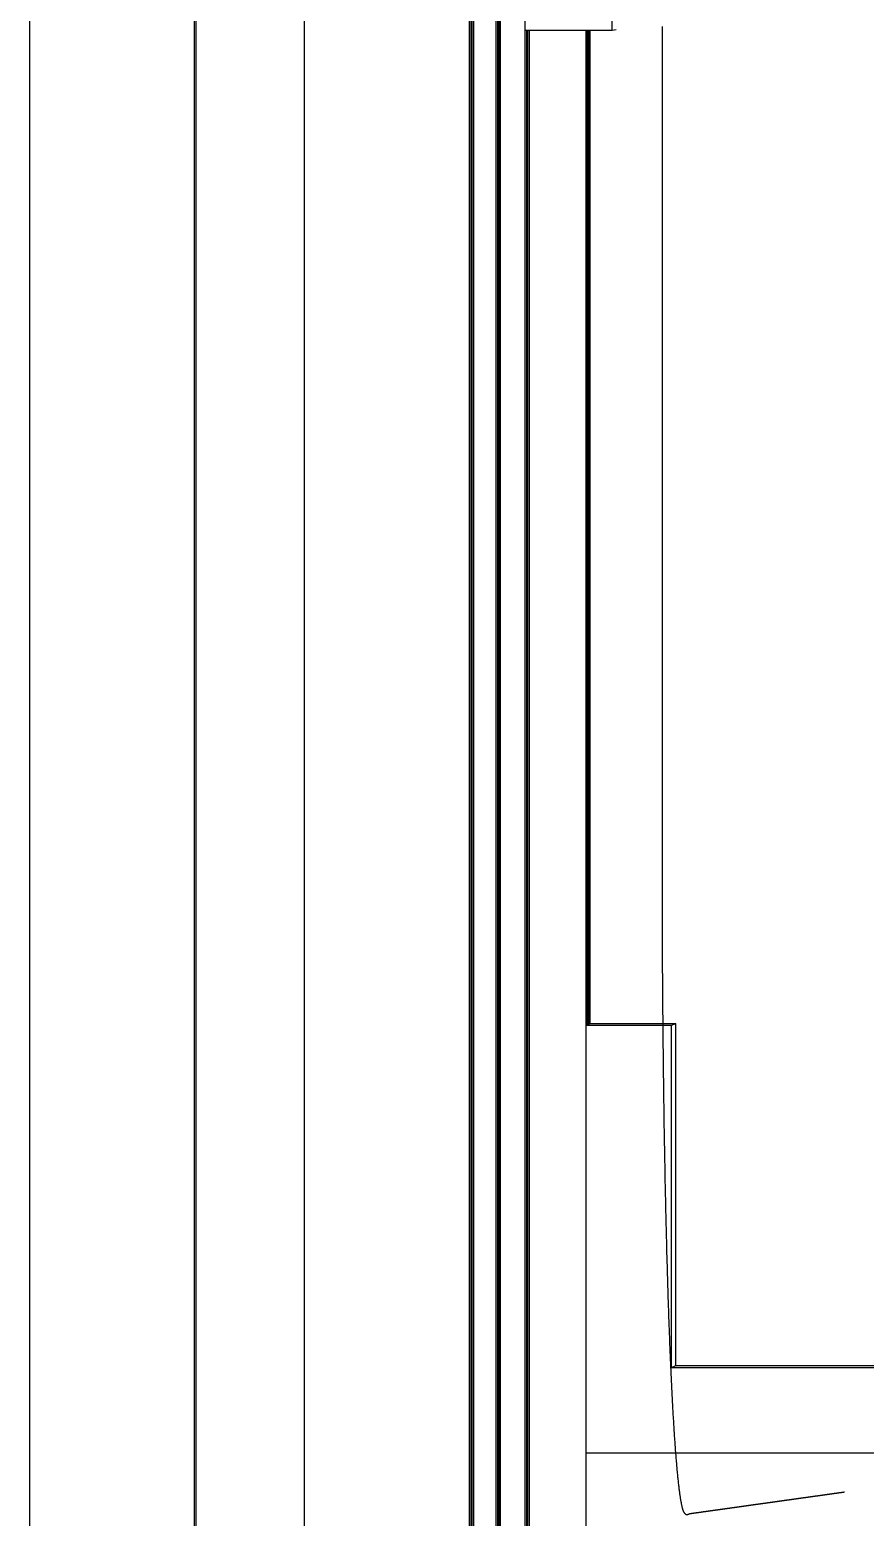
# Model space of a CAD drawing. Header units: millimetres. Extents: x -226 to 218, y -257 to 254.
# Drawn here: x -218.4 to -179.8, y -101.8 to -33.1 of the extents above; entities that cross this region are included whole.
import ezdxf

# ---------------------------------------------------------------- set-up
doc = ezdxf.new("R2010")
doc.units = ezdxf.units.MM
doc.layers.add('SKETCH', color=5, linetype='Continuous')
doc.layers.add('VISIBLE', color=7, linetype='Continuous')

msp = doc.modelspace()

# ---------------------------------------------------------------- linework, layer by layer
at = {"layer": 'SKETCH', "flags": 128}
msp.add_lwpolyline([(-189.161, -32.911), (-189.161, -33.17), (-189.161, -33.429), (-189.161, -33.688), (-189.161, -33.947), (-189.161, -34.206), (-189.161, -34.465), (-189.161, -34.724), (-189.161, -34.983), (-189.161, -35.242), (-189.161, -35.501), (-189.161, -35.76), (-189.161, -36.019), (-189.161, -36.278), (-189.161, -36.537), (-189.161, -36.796), (-189.161, -37.055), (-189.161, -37.314), (-189.161, -37.573), (-189.161, -37.832), (-189.161, -38.091), (-189.161, -38.35), (-189.161, -38.609), (-189.161, -38.868), (-189.161, -39.127), (-189.161, -39.386), (-189.161, -39.645), (-189.161, -39.904), (-189.161, -40.163), (-189.161, -40.422), (-189.161, -40.681), (-189.161, -40.94), (-189.161, -41.199), (-189.161, -41.458), (-189.161, -41.717), (-189.161, -41.976), (-189.161, -42.235), (-189.161, -42.494), (-189.161, -42.753), (-189.161, -43.012), (-189.161, -43.271), (-189.161, -43.53), (-189.161, -43.789), (-189.161, -44.048), (-189.161, -44.307), (-189.161, -44.566), (-189.161, -44.825), (-189.161, -45.084), (-189.161, -45.343), (-189.161, -45.602), (-189.161, -45.861), (-189.161, -46.12), (-189.161, -46.379), (-189.161, -46.638), (-189.161, -46.897), (-189.161, -47.156), (-189.161, -47.415), (-189.161, -47.674), (-189.161, -47.933), (-189.161, -48.192), (-189.161, -48.451), (-189.161, -48.71), (-189.161, -48.969), (-189.161, -49.228), (-189.161, -49.487), (-189.161, -49.746), (-189.161, -50.005), (-189.161, -50.264), (-189.161, -50.523), (-189.161, -50.782), (-189.161, -51.041), (-189.161, -51.3), (-189.161, -51.559), (-189.161, -51.818), (-189.161, -52.077), (-189.161, -52.336), (-189.161, -52.595), (-189.161, -52.854), (-189.161, -53.113), (-189.161, -53.372), (-189.161, -53.631), (-189.161, -53.89), (-189.161, -54.149), (-189.161, -54.408), (-189.161, -54.667), (-189.161, -54.926), (-189.161, -55.185), (-189.161, -55.444), (-189.161, -55.703), (-189.161, -55.962), (-189.161, -56.221), (-189.161, -56.48), (-189.161, -56.739), (-189.161, -56.998), (-189.161, -57.257), (-189.161, -57.516), (-189.161, -57.775), (-189.161, -58.034), (-189.161, -58.293), (-189.161, -58.552), (-189.161, -58.811), (-189.161, -59.07), (-189.161, -59.329), (-189.161, -59.588), (-189.161, -59.847), (-189.161, -60.106), (-189.161, -60.365), (-189.161, -60.624), (-189.161, -60.883), (-189.161, -61.142), (-189.161, -61.401), (-189.161, -61.66), (-189.161, -61.919), (-189.161, -62.178), (-189.161, -62.437), (-189.161, -62.696), (-189.161, -62.955), (-189.161, -63.214), (-189.161, -63.473), (-189.161, -63.732), (-189.161, -63.991), (-189.161, -64.25), (-189.161, -64.509), (-189.161, -64.768), (-189.161, -65.027), (-189.161, -65.286), (-189.161, -65.545), (-189.161, -65.805), (-189.161, -66.066), (-189.161, -66.33), (-189.161, -66.594), (-189.161, -66.86), (-189.161, -67.126), (-189.161, -67.393), (-189.161, -67.66), (-189.161, -67.927), (-189.162, -68.194), (-189.162, -68.46), (-189.162, -68.726), (-189.162, -68.99), (-189.162, -69.254), (-189.162, -69.516), (-189.162, -69.776), (-189.162, -70.033), (-189.162, -70.289), (-189.162, -70.542), (-189.162, -70.793), (-189.161, -71.04), (-189.161, -71.284), (-189.161, -71.524), (-189.161, -71.761), (-189.161, -71.954), (-189.16, -72.145), (-189.16, -72.334), (-189.16, -72.521), (-189.16, -72.705), (-189.159, -72.888), (-189.159, -73.069), (-189.159, -73.248), (-189.158, -73.426), (-189.158, -73.602), (-189.158, -73.778), (-189.157, -73.953), (-189.157, -74.127), (-189.157, -74.3), (-189.156, -74.473), (-189.156, -74.645), (-189.155, -74.817), (-189.154, -74.99), (-189.154, -75.162), (-189.153, -75.335), (-189.152, -75.508), (-189.152, -75.682), (-189.151, -75.857), (-189.15, -76.032), (-189.149, -76.209), (-189.148, -76.385), (-189.147, -76.561), (-189.146, -76.737), (-189.145, -76.913), (-189.144, -77.089), (-189.142, -77.264), (-189.141, -77.44), (-189.14, -77.615), (-189.139, -77.791), (-189.137, -77.966), (-189.136, -78.14), (-189.134, -78.315), (-189.133, -78.489), (-189.131, -78.664), (-189.13, -78.837), (-189.128, -79.011), (-189.127, -79.184), (-189.125, -79.357), (-189.123, -79.529), (-189.122, -79.701), (-189.12, -79.873), (-189.118, -80.044), (-189.116, -80.215), (-189.114, -80.386), (-189.113, -80.556), (-189.111, -80.726), (-189.109, -80.896), (-189.107, -81.066), (-189.105, -81.235), (-189.103, -81.405), (-189.1, -81.573), (-189.098, -81.742), (-189.096, -81.91), (-189.094, -82.078), (-189.092, -82.246), (-189.089, -82.413), (-189.087, -82.58), (-189.085, -82.746), (-189.082, -82.912), (-189.08, -83.078), (-189.078, -83.243), (-189.075, -83.407), (-189.073, -83.571), (-189.07, -83.735), (-189.067, -83.898), (-189.065, -84.06), (-189.062, -84.222), (-189.059, -84.384), (-189.057, -84.545), (-189.054, -84.706), (-189.051, -84.866), (-189.048, -85.026), (-189.045, -85.186), (-189.042, -85.345), (-189.039, -85.504), (-189.036, -85.662), (-189.033, -85.82), (-189.03, -85.977), (-189.027, -86.134), (-189.024, -86.291), (-189.021, -86.447), (-189.018, -86.602), (-189.015, -86.757), (-189.011, -86.911), (-189.008, -87.065), (-189.005, -87.218), (-189.001, -87.37), (-188.998, -87.522), (-188.995, -87.673), (-188.991, -87.823), (-188.988, -87.973), (-188.984, -88.122), (-188.981, -88.271), (-188.977, -88.419), (-188.973, -88.566), (-188.97, -88.713), (-188.966, -88.86), (-188.962, -89.006), (-188.959, -89.152), (-188.955, -89.297), (-188.951, -89.441), (-188.947, -89.585), (-188.943, -89.728), (-188.939, -89.87), (-188.935, -90.012), (-188.931, -90.153), (-188.927, -90.293), (-188.923, -90.433), (-188.919, -90.572), (-188.915, -90.71), (-188.911, -90.848), (-188.907, -90.985), (-188.903, -91.121), (-188.899, -91.256), (-188.894, -91.39), (-188.89, -91.524), (-188.886, -91.657), (-188.882, -91.789), (-188.877, -91.921), (-188.873, -92.052), (-188.868, -92.183), (-188.864, -92.313), (-188.86, -92.442), (-188.855, -92.57), (-188.851, -92.698), (-188.846, -92.825), (-188.842, -92.951), (-188.837, -93.076), (-188.832, -93.201), (-188.828, -93.325), (-188.823, -93.448), (-188.818, -93.571), (-188.814, -93.692), (-188.809, -93.813), (-188.804, -93.933), (-188.799, -94.052), (-188.794, -94.17), (-188.79, -94.287), (-188.785, -94.403), (-188.78, -94.519), (-188.775, -94.634), (-188.77, -94.748), (-188.765, -94.861), (-188.76, -94.974), (-188.755, -95.086), (-188.75, -95.197), (-188.745, -95.307), (-188.74, -95.416), (-188.735, -95.525), (-188.729, -95.633), (-188.724, -95.74), (-188.719, -95.846), (-188.714, -95.951), (-188.709, -96.056), (-188.703, -96.159), (-188.698, -96.262), (-188.693, -96.363), (-188.687, -96.464), (-188.682, -96.564), (-188.677, -96.663), (-188.671, -96.761), (-188.666, -96.858), (-188.66, -96.954), (-188.655, -97.049), (-188.649, -97.143), (-188.644, -97.236), (-188.638, -97.329), (-188.633, -97.42), (-188.627, -97.511), (-188.622, -97.601), (-188.616, -97.69), (-188.611, -97.778), (-188.605, -97.865), (-188.599, -97.952), (-188.594, -98.037), (-188.588, -98.122), (-188.582, -98.205), (-188.576, -98.288), (-188.571, -98.369), (-188.565, -98.45), (-188.559, -98.529), (-188.553, -98.608), (-188.547, -98.686), (-188.542, -98.762), (-188.536, -98.838), (-188.53, -98.913), (-188.524, -98.986), (-188.518, -99.059), (-188.512, -99.131), (-188.506, -99.202), (-188.5, -99.271), (-188.494, -99.34), (-188.488, -99.408), (-188.482, -99.475), (-188.476, -99.541), (-188.47, -99.606), (-188.464, -99.671), (-188.458, -99.734), (-188.452, -99.796), (-188.446, -99.857), (-188.44, -99.917), (-188.434, -99.976), (-188.428, -100.034), (-188.421, -100.092), (-188.415, -100.148), (-188.409, -100.203), (-188.403, -100.257), (-188.397, -100.31), (-188.391, -100.362), (-188.384, -100.412), (-188.378, -100.462), (-188.372, -100.511), (-188.366, -100.559), (-188.36, -100.606), (-188.353, -100.651), (-188.347, -100.696), (-188.341, -100.74), (-188.335, -100.783), (-188.328, -100.824), (-188.322, -100.865), (-188.316, -100.905), (-188.309, -100.943), (-188.303, -100.981), (-188.297, -101.018), (-188.291, -101.053), (-188.284, -101.088), (-188.278, -101.121), (-188.271, -101.154), (-188.265, -101.185), (-188.259, -101.215), (-188.252, -101.245), (-188.246, -101.273), (-188.24, -101.3), (-188.233, -101.326), (-188.227, -101.351), (-188.221, -101.374), (-188.214, -101.396), (-188.208, -101.417), (-188.202, -101.436), (-188.195, -101.454), (-188.189, -101.471), (-188.183, -101.486), (-188.177, -101.501), (-188.17, -101.514), (-188.164, -101.526), (-188.158, -101.537), (-188.151, -101.548), (-188.145, -101.558), (-188.139, -101.567), (-188.132, -101.575), (-188.126, -101.583), (-188.119, -101.59), (-188.113, -101.597), (-188.106, -101.604), (-188.099, -101.61), (-188.093, -101.616), (-188.086, -101.622), (-188.079, -101.628), (-188.072, -101.634), (-188.063, -101.64), (-188.055, -101.645), (-188.046, -101.649), (-188.038, -101.652), (-188.029, -101.654), (-188.02, -101.654), (-188.011, -101.654), (-188.002, -101.653), (-187.993, -101.652), (-187.983, -101.649), (-187.974, -101.647), (-187.965, -101.644), (-187.956, -101.64), (-187.946, -101.636), (-187.937, -101.632), (-187.928, -101.628), (-187.918, -101.624), (-187.909, -101.62), (-187.9, -101.617), (-187.89, -101.613), (-187.881, -101.61), (-187.872, -101.607), (-187.863, -101.605), (-187.854, -101.603), (-187.844, -101.602), (-187.835, -101.601), (-187.826, -101.6), (-187.817, -101.598), (-187.808, -101.597), (-187.799, -101.596), (-187.79, -101.595), (-187.781, -101.593), (-187.772, -101.592), (-187.763, -101.591), (-187.754, -101.589), (-187.745, -101.588), (-187.736, -101.587), (-187.727, -101.586), (-187.718, -101.584), (-187.709, -101.583), (-187.7, -101.582), (-187.691, -101.581), (-187.682, -101.579), (-187.673, -101.578), (-187.664, -101.577), (-187.654, -101.576), (-187.645, -101.574), (-187.636, -101.573), (-187.627, -101.572), (-187.618, -101.57), (-187.609, -101.569), (-187.6, -101.568), (-187.591, -101.567), (-187.582, -101.565), (-187.573, -101.564), (-187.564, -101.563), (-187.555, -101.562), (-187.545, -101.56), (-187.536, -101.559), (-187.527, -101.558), (-187.518, -101.556), (-187.509, -101.555), (-187.5, -101.554), (-187.491, -101.553), (-187.482, -101.551), (-187.473, -101.55), (-187.464, -101.549), (-187.455, -101.548), (-187.445, -101.546), (-187.436, -101.545), (-187.427, -101.544), (-187.418, -101.542), (-187.409, -101.541), (-187.4, -101.54), (-187.391, -101.539), (-187.382, -101.537), (-187.373, -101.536), (-187.364, -101.535), (-187.355, -101.534), (-187.346, -101.532), (-187.337, -101.531), (-187.328, -101.53), (-187.319, -101.529), (-187.31, -101.527), (-187.301, -101.526), (-187.292, -101.525), (-187.283, -101.523), (-187.274, -101.522), (-187.265, -101.521), (-187.256, -101.52), (-187.247, -101.518), (-187.238, -101.517), (-187.228, -101.516), (-187.219, -101.515), (-187.21, -101.513), (-187.201, -101.512), (-187.192, -101.511), (-187.183, -101.509), (-187.174, -101.508), (-187.165, -101.507), (-187.156, -101.506), (-187.147, -101.504), (-187.138, -101.503), (-187.129, -101.502), (-187.12, -101.501), (-187.111, -101.499), (-187.102, -101.498), (-187.092, -101.497), (-187.083, -101.496), (-187.074, -101.494), (-187.065, -101.493), (-187.056, -101.492), (-187.047, -101.49), (-187.038, -101.489), (-187.029, -101.488), (-187.02, -101.487), (-187.011, -101.485), (-187.002, -101.484), (-186.993, -101.483), (-186.984, -101.482), (-186.974, -101.48), (-186.965, -101.479), (-186.956, -101.478), (-186.947, -101.476), (-186.938, -101.475), (-186.929, -101.474), (-186.92, -101.473), (-186.911, -101.471), (-186.902, -101.47), (-186.893, -101.469), (-186.884, -101.468), (-186.875, -101.466), (-186.866, -101.465), (-186.856, -101.464), (-186.847, -101.463), (-186.838, -101.461), (-186.829, -101.46), (-186.82, -101.459), (-186.811, -101.457), (-186.802, -101.456), (-186.793, -101.455), (-186.784, -101.454), (-186.775, -101.452), (-186.766, -101.451), (-186.757, -101.45), (-186.748, -101.449), (-186.739, -101.447), (-186.73, -101.446), (-186.721, -101.445), (-186.712, -101.444), (-186.703, -101.442), (-186.694, -101.441), (-186.685, -101.44), (-186.676, -101.438), (-186.667, -101.437), (-186.658, -101.436), (-186.649, -101.435), (-186.64, -101.433), (-186.631, -101.432), (-186.622, -101.431), (-186.612, -101.43), (-186.603, -101.428), (-186.594, -101.427), (-186.585, -101.426), (-186.576, -101.425), (-186.567, -101.423), (-186.558, -101.422), (-186.549, -101.421), (-186.54, -101.419), (-186.531, -101.418), (-186.522, -101.417), (-186.513, -101.416), (-186.504, -101.414), (-186.495, -101.413), (-186.486, -101.412), (-186.477, -101.411), (-186.468, -101.409), (-186.459, -101.408), (-186.45, -101.407), (-186.441, -101.406), (-186.432, -101.404), (-186.422, -101.403), (-186.413, -101.402), (-186.404, -101.4), (-186.395, -101.399), (-186.386, -101.398), (-186.377, -101.397), (-186.368, -101.395), (-186.359, -101.394), (-186.35, -101.393), (-186.341, -101.392), (-186.332, -101.39), (-186.323, -101.389), (-186.314, -101.388), (-186.305, -101.387), (-186.296, -101.385), (-186.287, -101.384), (-186.278, -101.383), (-186.269, -101.381), (-186.26, -101.38), (-186.251, -101.379), (-186.242, -101.378), (-186.233, -101.376), (-186.224, -101.375), (-186.215, -101.374), (-186.206, -101.373), (-186.197, -101.371), (-186.188, -101.37), (-186.179, -101.369), (-186.17, -101.368), (-186.161, -101.366), (-186.152, -101.365), (-186.143, -101.364), (-186.134, -101.362), (-186.125, -101.361), (-186.116, -101.36), (-186.107, -101.359), (-186.098, -101.357), (-186.088, -101.356), (-186.079, -101.355), (-186.07, -101.354), (-186.061, -101.352), (-186.052, -101.351), (-186.043, -101.35), (-186.034, -101.349), (-186.025, -101.347), (-186.016, -101.346), (-186.007, -101.345), (-185.998, -101.344), (-185.989, -101.342), (-185.98, -101.341), (-185.971, -101.34), (-185.962, -101.338), (-185.953, -101.337), (-185.944, -101.336), (-185.935, -101.335), (-185.926, -101.333), (-185.917, -101.332), (-185.907, -101.331), (-185.898, -101.33), (-185.889, -101.328), (-185.88, -101.327), (-185.871, -101.326), (-185.862, -101.325), (-185.853, -101.323), (-185.844, -101.322), (-185.835, -101.321), (-185.826, -101.319), (-185.817, -101.318), (-185.808, -101.317), (-185.799, -101.316), (-185.79, -101.314), (-185.781, -101.313), (-185.772, -101.312), (-185.763, -101.311), (-185.754, -101.309), (-185.745, -101.308), (-185.736, -101.307), (-185.727, -101.306), (-185.718, -101.304), (-185.709, -101.303), (-185.7, -101.302), (-185.691, -101.301), (-185.682, -101.299), (-185.673, -101.298), (-185.664, -101.297), (-185.655, -101.295), (-185.646, -101.294), (-185.637, -101.293), (-185.628, -101.292), (-185.619, -101.29), (-185.61, -101.289), (-185.601, -101.288), (-185.592, -101.287), (-185.583, -101.285), (-185.574, -101.284), (-185.565, -101.283), (-185.556, -101.282), (-185.547, -101.28), (-185.538, -101.279), (-185.529, -101.278), (-185.52, -101.277), (-185.511, -101.275), (-185.502, -101.274), (-185.493, -101.273), (-185.484, -101.271), (-185.475, -101.27), (-185.466, -101.269), (-185.456, -101.268), (-185.447, -101.266), (-185.438, -101.265), (-185.429, -101.264), (-185.42, -101.263), (-185.411, -101.261), (-185.402, -101.26), (-185.393, -101.259), (-185.384, -101.258), (-185.375, -101.256), (-185.366, -101.255), (-185.357, -101.254), (-185.348, -101.253), (-185.339, -101.251), (-185.33, -101.25), (-185.321, -101.249), (-185.312, -101.247), (-185.303, -101.246), (-185.294, -101.245), (-185.285, -101.244), (-185.276, -101.242), (-185.267, -101.241), (-185.258, -101.24), (-185.249, -101.239), (-185.24, -101.237), (-185.231, -101.236), (-185.222, -101.235), (-185.213, -101.234), (-185.204, -101.232), (-185.195, -101.231), (-185.186, -101.23), (-185.177, -101.229), (-185.168, -101.227), (-185.159, -101.226), (-185.15, -101.225), (-185.141, -101.223), (-185.132, -101.222), (-185.123, -101.221), (-185.114, -101.22), (-185.105, -101.218), (-185.096, -101.217), (-185.087, -101.216), (-185.078, -101.215), (-185.069, -101.213), (-185.06, -101.212), (-185.051, -101.211), (-185.042, -101.21), (-185.033, -101.208), (-185.024, -101.207), (-185.015, -101.206), (-185.006, -101.205), (-184.997, -101.203), (-184.988, -101.202), (-184.979, -101.201), (-184.97, -101.2), (-184.961, -101.198), (-184.952, -101.197), (-184.943, -101.196), (-184.934, -101.194), (-184.925, -101.193), (-184.916, -101.192), (-184.907, -101.191), (-184.898, -101.189), (-184.889, -101.188), (-184.88, -101.187), (-184.871, -101.186), (-184.862, -101.184), (-184.853, -101.183), (-184.844, -101.182), (-184.835, -101.181), (-184.826, -101.179), (-184.817, -101.178), (-184.808, -101.177), (-184.799, -101.176), (-184.79, -101.174), (-184.781, -101.173), (-184.772, -101.172), (-184.763, -101.171), (-184.754, -101.169), (-184.745, -101.168), (-184.736, -101.167), (-184.727, -101.165), (-184.718, -101.164), (-184.709, -101.163), (-184.7, -101.162), (-184.691, -101.16), (-184.682, -101.159), (-184.673, -101.158), (-184.664, -101.157), (-184.655, -101.155), (-184.646, -101.154), (-184.637, -101.153), (-184.628, -101.152), (-184.619, -101.15), (-184.61, -101.149), (-184.601, -101.148), (-184.592, -101.147), (-184.583, -101.145), (-184.574, -101.144), (-184.565, -101.143), (-184.556, -101.142), (-184.547, -101.14), (-184.538, -101.139), (-184.529, -101.138), (-184.52, -101.136), (-184.511, -101.135), (-184.502, -101.134), (-184.493, -101.133), (-184.484, -101.131), (-184.475, -101.13), (-184.466, -101.129), (-184.457, -101.128), (-184.448, -101.126), (-184.439, -101.125), (-184.43, -101.124), (-184.421, -101.123), (-184.412, -101.121), (-184.403, -101.12), (-184.394, -101.119), (-184.385, -101.118), (-184.376, -101.116), (-184.367, -101.115), (-184.358, -101.114), (-184.349, -101.113), (-184.34, -101.111), (-184.331, -101.11), (-184.322, -101.109), (-184.313, -101.108), (-184.304, -101.106), (-184.295, -101.105), (-184.286, -101.104), (-184.277, -101.102), (-184.268, -101.101), (-184.259, -101.1), (-184.25, -101.099), (-184.241, -101.097), (-184.232, -101.096), (-184.223, -101.095), (-184.214, -101.094), (-184.205, -101.092), (-184.196, -101.091), (-184.187, -101.09), (-184.178, -101.089), (-184.169, -101.087), (-184.16, -101.086), (-184.151, -101.085), (-184.142, -101.084), (-184.133, -101.082), (-184.124, -101.081), (-184.115, -101.08), (-184.106, -101.079), (-184.097, -101.077), (-184.088, -101.076), (-184.079, -101.075), (-184.07, -101.074), (-184.061, -101.072), (-184.052, -101.071), (-184.043, -101.07), (-184.035, -101.069), (-184.026, -101.067), (-184.017, -101.066), (-184.008, -101.065), (-183.999, -101.063), (-183.99, -101.062), (-183.981, -101.061), (-183.972, -101.06), (-183.963, -101.058), (-183.954, -101.057), (-183.945, -101.056), (-183.936, -101.055), (-183.927, -101.053), (-183.918, -101.052), (-183.909, -101.051), (-183.9, -101.05), (-183.891, -101.048), (-183.882, -101.047), (-183.873, -101.046), (-183.864, -101.045), (-183.855, -101.043), (-183.846, -101.042), (-183.837, -101.041), (-183.828, -101.04), (-183.819, -101.038), (-183.81, -101.037), (-183.801, -101.036), (-183.792, -101.035), (-183.783, -101.033), (-183.774, -101.032), (-183.765, -101.031), (-183.756, -101.03), (-183.747, -101.028), (-183.738, -101.027), (-183.729, -101.026), (-183.72, -101.024), (-183.711, -101.023), (-183.702, -101.022), (-183.693, -101.021), (-183.684, -101.019), (-183.675, -101.018), (-183.666, -101.017), (-183.657, -101.016), (-183.649, -101.014), (-183.64, -101.013), (-183.631, -101.012), (-183.622, -101.011), (-183.613, -101.009), (-183.604, -101.008), (-183.595, -101.007), (-183.586, -101.006), (-183.577, -101.004), (-183.568, -101.003), (-183.559, -101.002), (-183.55, -101.001), (-183.541, -100.999), (-183.532, -100.998), (-183.523, -100.997), (-183.514, -100.996), (-183.505, -100.994), (-183.496, -100.993), (-183.487, -100.992), (-183.478, -100.991), (-183.469, -100.989), (-183.46, -100.988), (-183.451, -100.987), (-183.442, -100.986), (-183.434, -100.984), (-183.425, -100.983), (-183.416, -100.982), (-183.407, -100.981), (-183.398, -100.979), (-183.389, -100.978), (-183.38, -100.977), (-183.371, -100.975), (-183.362, -100.974), (-183.353, -100.973), (-183.344, -100.972), (-183.335, -100.97), (-183.326, -100.969), (-183.317, -100.968), (-183.308, -100.967), (-183.299, -100.965), (-183.29, -100.964), (-183.281, -100.963), (-183.272, -100.962), (-183.263, -100.96), (-183.254, -100.959), (-183.245, -100.958), (-183.236, -100.957), (-183.227, -100.955), (-183.218, -100.954), (-183.209, -100.953), (-183.2, -100.952), (-183.191, -100.95), (-183.182, -100.949), (-183.173, -100.948), (-183.164, -100.947), (-183.155, -100.945), (-183.146, -100.944), (-183.137, -100.943), (-183.128, -100.942), (-183.119, -100.94), (-183.11, -100.939), (-183.101, -100.938), (-183.092, -100.937), (-183.083, -100.935), (-183.074, -100.934), (-183.065, -100.933), (-183.056, -100.932), (-183.047, -100.93), (-183.039, -100.929), (-183.03, -100.928), (-183.021, -100.927), (-183.012, -100.925), (-183.003, -100.924), (-182.994, -100.923), (-182.985, -100.922), (-182.976, -100.92), (-182.967, -100.919), (-182.958, -100.918), (-182.949, -100.917), (-182.94, -100.915), (-182.931, -100.914), (-182.923, -100.913), (-182.914, -100.911), (-182.905, -100.91), (-182.896, -100.909), (-182.887, -100.908), (-182.878, -100.906), (-182.869, -100.905), (-182.86, -100.904), (-182.851, -100.903), (-182.842, -100.901), (-182.833, -100.9), (-182.824, -100.899), (-182.815, -100.898), (-182.806, -100.896), (-182.797, -100.895), (-182.788, -100.894), (-182.779, -100.893), (-182.77, -100.891), (-182.761, -100.89), (-182.752, -100.889), (-182.743, -100.888), (-182.734, -100.886), (-182.725, -100.885), (-182.716, -100.884), (-182.707, -100.883), (-182.698, -100.881), (-182.689, -100.88), (-182.681, -100.879), (-182.672, -100.878), (-182.663, -100.876), (-182.654, -100.875), (-182.645, -100.874), (-182.636, -100.873), (-182.627, -100.871), (-182.618, -100.87), (-182.609, -100.869), (-182.6, -100.868), (-182.591, -100.866), (-182.582, -100.865), (-182.573, -100.864), (-182.564, -100.863), (-182.556, -100.861), (-182.547, -100.86), (-182.538, -100.859), (-182.529, -100.858), (-182.52, -100.856), (-182.511, -100.855), (-182.502, -100.854), (-182.493, -100.853), (-182.484, -100.851), (-182.475, -100.85), (-182.466, -100.849), (-182.457, -100.848), (-182.449, -100.846), (-182.44, -100.845), (-182.431, -100.844), (-182.422, -100.843), (-182.413, -100.841), (-182.404, -100.84), (-182.395, -100.839), (-182.386, -100.838), (-182.377, -100.836), (-182.368, -100.835), (-182.359, -100.834), (-182.35, -100.833), (-182.341, -100.831), (-182.332, -100.83), (-182.323, -100.829), (-182.314, -100.828), (-182.305, -100.826), (-182.296, -100.825), (-182.287, -100.824), (-182.278, -100.823), (-182.269, -100.821), (-182.26, -100.82), (-182.251, -100.819), (-182.243, -100.818), (-182.234, -100.816), (-182.225, -100.815), (-182.216, -100.814), (-182.207, -100.813), (-182.198, -100.811), (-182.189, -100.81), (-182.18, -100.809), (-182.171, -100.808), (-182.162, -100.806), (-182.153, -100.805), (-182.144, -100.804), (-182.136, -100.803), (-182.127, -100.801), (-182.118, -100.8), (-182.109, -100.799), (-182.1, -100.797), (-182.091, -100.796), (-182.082, -100.795), (-182.073, -100.794), (-182.064, -100.792), (-182.055, -100.791), (-182.047, -100.79), (-182.038, -100.789), (-182.029, -100.787), (-182.02, -100.786), (-182.011, -100.785), (-182.002, -100.784), (-181.993, -100.782), (-181.984, -100.781), (-181.975, -100.78), (-181.966, -100.779), (-181.957, -100.777), (-181.948, -100.776), (-181.939, -100.775), (-181.93, -100.774), (-181.921, -100.772), (-181.912, -100.771), (-181.903, -100.77), (-181.895, -100.769), (-181.886, -100.767), (-181.877, -100.766), (-181.868, -100.765), (-181.859, -100.764), (-181.85, -100.762), (-181.841, -100.761), (-181.832, -100.76), (-181.823, -100.759), (-181.814, -100.757), (-181.805, -100.756), (-181.796, -100.755), (-181.787, -100.754), (-181.778, -100.752), (-181.769, -100.751), (-181.76, -100.75), (-181.751, -100.749), (-181.742, -100.747), (-181.733, -100.746), (-181.725, -100.745), (-181.716, -100.744), (-181.707, -100.742), (-181.698, -100.741), (-181.689, -100.74), (-181.68, -100.739), (-181.671, -100.737), (-181.662, -100.736), (-181.653, -100.735), (-181.644, -100.734), (-181.635, -100.732), (-181.626, -100.731), (-181.617, -100.73), (-181.608, -100.729), (-181.599, -100.727), (-181.59, -100.726), (-181.582, -100.725), (-181.573, -100.724), (-181.564, -100.722), (-181.555, -100.721), (-181.546, -100.72), (-181.537, -100.719), (-181.528, -100.717), (-181.519, -100.716), (-181.51, -100.715), (-181.501, -100.714), (-181.493, -100.712), (-181.484, -100.711), (-181.475, -100.71), (-181.466, -100.709), (-181.457, -100.707), (-181.448, -100.706), (-181.439, -100.705), (-181.43, -100.704), (-181.422, -100.702), (-181.413, -100.701), (-181.404, -100.7), (-181.395, -100.699), (-181.386, -100.697), (-181.377, -100.696), (-181.368, -100.695), (-181.359, -100.694), (-181.35, -100.692), (-181.341, -100.691), (-181.332, -100.69), (-181.323, -100.689), (-181.315, -100.687), (-181.306, -100.686), (-181.297, -100.685), (-181.288, -100.684), (-181.279, -100.683), (-181.27, -100.681), (-181.261, -100.68), (-181.252, -100.679), (-181.243, -100.678), (-181.234, -100.676), (-181.225, -100.675), (-181.216, -100.674), (-181.207, -100.673), (-181.198, -100.671), (-181.189, -100.67), (-181.181, -100.669), (-181.172, -100.668), (-181.163, -100.666), (-181.154, -100.665), (-181.145, -100.664), (-181.136, -100.663), (-181.127, -100.661), (-181.118, -100.66), (-181.109, -100.659), (-181.1, -100.658), (-181.092, -100.656), (-181.083, -100.655), (-181.074, -100.654), (-181.065, -100.653), (-181.056, -100.651), (-181.047, -100.65), (-181.038, -100.649), (-181.029, -100.648), (-181.021, -100.646), (-181.012, -100.645), (-181.003, -100.644), (-180.994, -100.643), (-180.985, -100.641), (-180.976, -100.64), (-180.967, -100.639), (-180.958, -100.638), (-180.949, -100.636), (-180.941, -100.635), (-180.932, -100.634), (-180.923, -100.633), (-180.914, -100.631), (-180.905, -100.63), (-180.896, -100.629), (-180.887, -100.628), (-180.878, -100.626), (-180.869, -100.625), (-180.86, -100.624), (-180.851, -100.623), (-180.842, -100.621), (-180.834, -100.62), (-180.825, -100.619), (-180.816, -100.618), (-180.807, -100.616), (-180.798, -100.615), (-180.789, -100.614), (-180.78, -100.613), (-180.771, -100.611), (-180.762, -100.61), (-180.753, -100.609), (-180.744, -100.608), (-180.735, -100.606)], dxfattribs=at)
at = {"layer": 'VISIBLE'}
for p, q in [((-218.374, -241.227), (-218.374, 241.227)), ((-198.06, -241.227), (-198.06, 241.227)), ((-210.756, -239.703), (-210.756, 239.703)), ((-205.678, -239.703), (-205.678, 239.703)), ((-210.692, -233.538), (-210.692, 233.538)), ((-197.985, -233.52), (-197.985, 233.52)), ((-197.934, -233.52), (-197.934, 233.52)), ((-197.859, -233.372), (-197.859, 233.372)), ((-196.817, -232.143), (-196.817, 122.143)), ((-196.742, -232.055), (-196.742, 122.081)), ((-196.693, -231.996), (-196.693, 122.05)), ((-196.618, -231.909), (-196.618, 122.004)), ((-195.479, -230.861), (-195.479, 121.943)), ((-191.469, -33.081), (-191.469, -17.042)), ((-195.479, -33.081), (-191.469, -33.081)), ((-195.405, -152.316), (-195.405, -33.081)), ((-195.357, -152.278), (-195.357, -33.081)), ((-195.283, -152.221), (-195.283, -33.081)), ((-192.669, -152.221), (-192.669, -33.081)), ((-192.597, -79.014), (-192.597, -33.081)), ((-192.55, -78.995), (-192.55, -33.081)), ((-192.479, -78.966), (-192.479, -33.081)), ((-191.469, -33.081), (-191.277, -33.048)), ((-192.669, -79.044), (-192.479, -78.966)), ((-192.479, -78.966), (-188.53, -78.966)), ((-188.717, -79.044), (-188.53, -78.966)), ((-188.53, -94.759), (-188.53, -78.966)), ((-192.669, -79.044), (-188.717, -79.044)), ((-188.717, -94.852), (-188.717, -79.044)), ((-188.717, -94.852), (-188.53, -94.759)), ((-188.53, -94.759), (-172.737, -94.759)), ((-188.717, -94.852), (-172.908, -94.852)), ((-192.669, -98.804), (192.669, -98.804))]:
    msp.add_line(p, q, dxfattribs=at)

doc.saveas('drawing.dxf')
